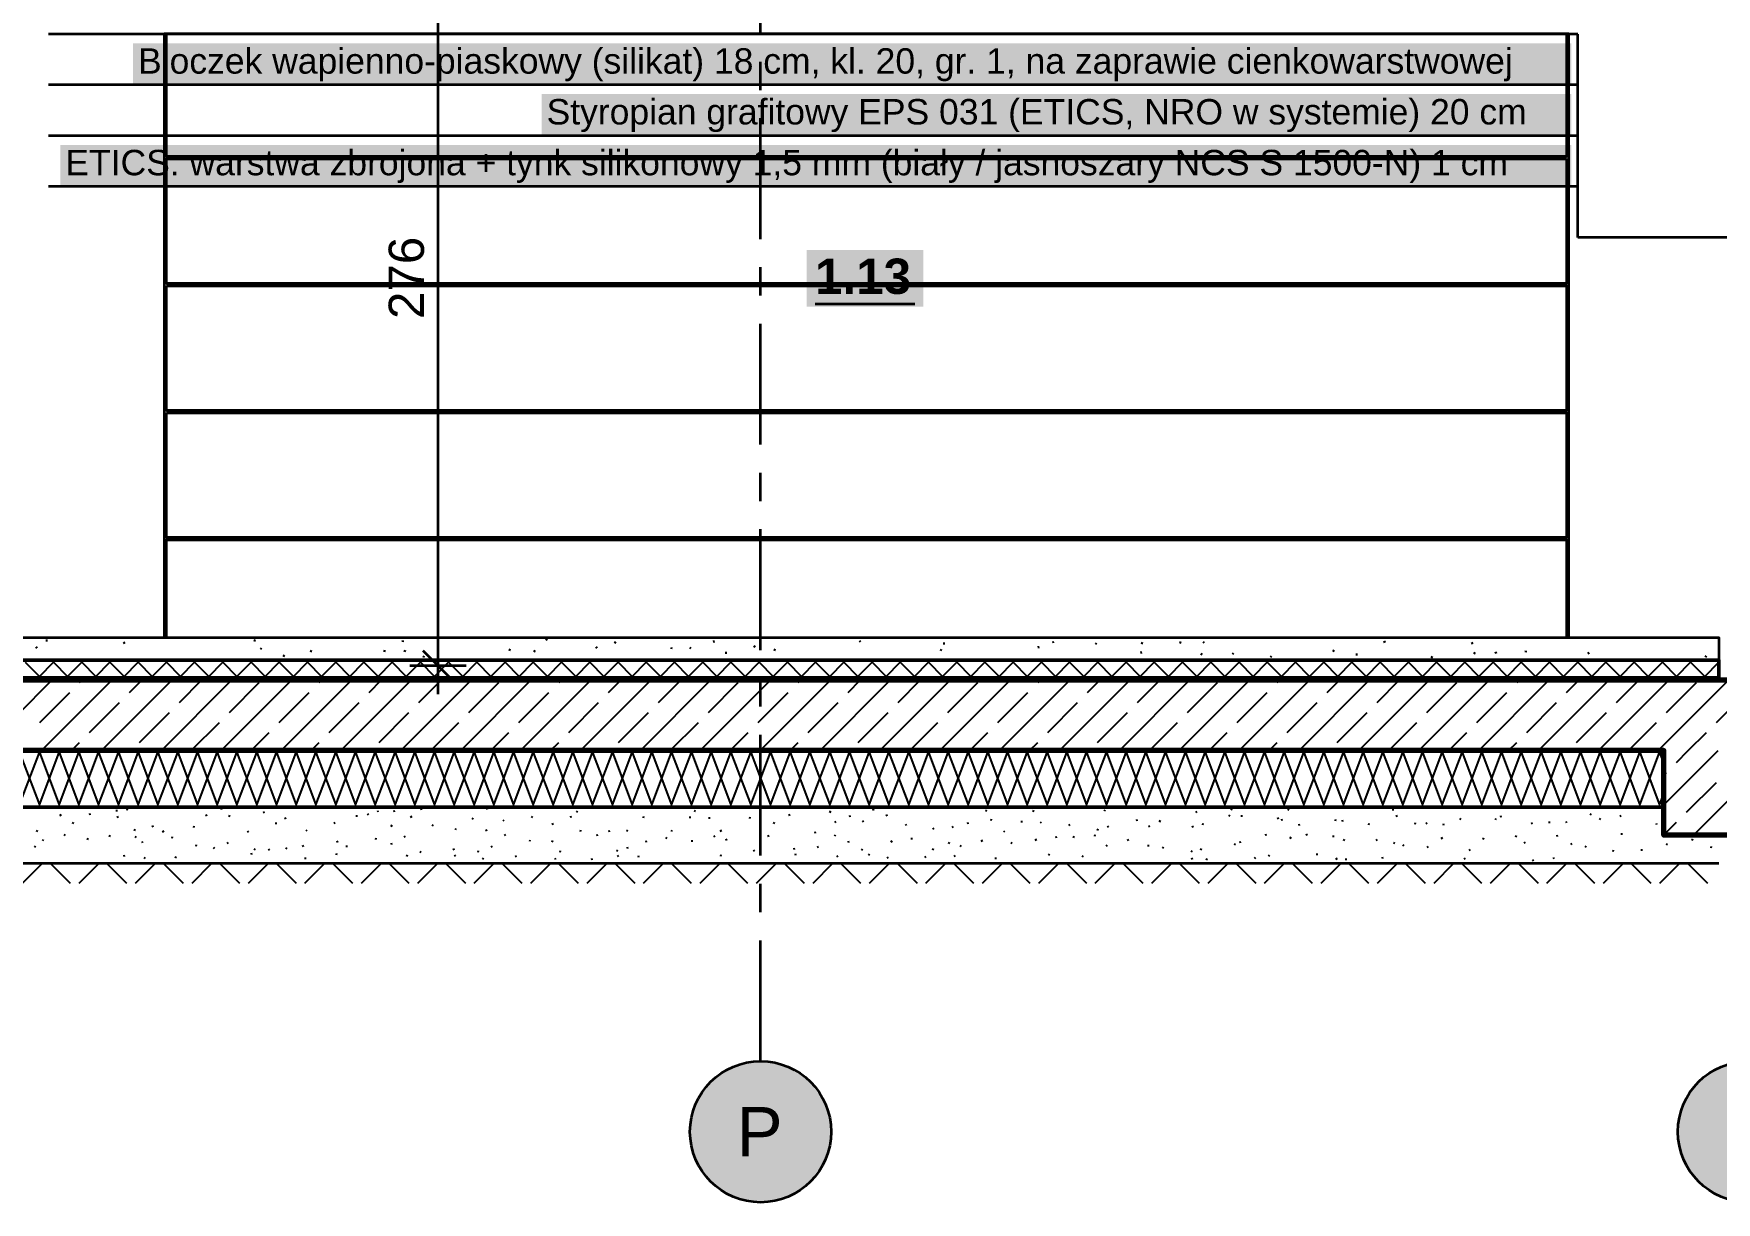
# Model space of a CAD drawing. Header units: metres. Extents: x -5.3 to 21.3, y -2 to 11.9.
# Drawn here: x 12.3 to 18.26, y -2 to 2.14 of the extents above; entities that cross this region are included whole.
import ezdxf

# ---------------------------------------------------------------- set-up
doc = ezdxf.new("R2010")
doc.units = ezdxf.units.M
doc.linetypes.add('PUNKTOWA', pattern=[10.5, 8.4, -1.05, 0, -1.05])
for name, color, linetype, lineweight in [('A-FUNDAMENTY', 7, 'Continuous', 50), ('A-IZOL-WODNA', 5, 'Continuous', 100), ('A-KRESKOWANIE', 8, 'Continuous', 18), ('A-MASKA', 7, 'Continuous', 18), ('A-OPISY', 2, 'Continuous', 25), ('A-OSIE', 1, 'PUNKTOWA', 25), ('A-POMIESZCZENIA', 2, 'Continuous', 25), ('A-SCIANY-IZOL', 4, 'Continuous', 35), ('A-WARSTWY', 8, 'Continuous', 25), ('A-WIDOK', 7, 'Continuous', 25), ('A-WYMIARY', 1, 'Continuous', 25)]:
    doc.layers.add(name, color=color, linetype=linetype, lineweight=lineweight)
doc.styles.add('PL_ARIAL', font='arial.ttf')
doc.styles.add('PL_ARIAL_B', font='arialbd.ttf')

msp = doc.modelspace()

# ---------------------------------------------------------------- hatches: boundary and pattern name
at = {"layer": 'A-MASKA', "true_color": 0xffffff}
for points in [[(12.6522, 1.9602), (17.7475, 1.9602), (17.7475, 2.105), (12.6522, 2.105)], [(14.0994, 1.7802), (17.7475, 1.7802), (17.7475, 1.925), (14.0994, 1.925)], [(12.3946, 1.6002), (17.7475, 1.6002), (17.7475, 1.745), (12.3946, 1.745)]]:
    msp.add_hatch(color=7, dxfattribs=at).paths.add_polyline_path(points)
at = {"layer": 'A-OSIE', "true_color": 0xffffff}
for points in [[(15.125, -1.7502), (15.1229, -1.7176), (15.1165, -1.6855), (15.106, -1.6545), (15.0915, -1.6252), (15.0733, -1.598), (15.0518, -1.5734), (15.0272, -1.5519), (15, -1.5337), (14.9707, -1.5192), (14.9397, -1.5087), (14.9076, -1.5023), (14.875, -1.5002), (14.8424, -1.5023), (14.8103, -1.5087), (14.7793, -1.5192), (14.75, -1.5337), (14.7228, -1.5519), (14.6982, -1.5734), (14.6767, -1.598), (14.6585, -1.6252), (14.644, -1.6545), (14.6335, -1.6855), (14.6271, -1.7176), (14.625, -1.7502), (14.6271, -1.7828), (14.6335, -1.8149), (14.644, -1.8459), (14.6585, -1.8752), (14.6767, -1.9024), (14.6982, -1.927), (14.7228, -1.9485), (14.75, -1.9667), (14.7793, -1.9812), (14.8103, -1.9917), (14.8424, -1.9981), (14.875, -2.0002), (14.9076, -1.9981), (14.9397, -1.9917), (14.9707, -1.9812), (15, -1.9667), (15.0272, -1.9485), (15.0518, -1.927), (15.0733, -1.9024), (15.0915, -1.8752), (15.106, -1.8459), (15.1165, -1.8149), (15.1229, -1.7828)], [(18.625, -1.7502), (18.6229, -1.7176), (18.6165, -1.6855), (18.606, -1.6545), (18.5915, -1.6252), (18.5733, -1.598), (18.5518, -1.5734), (18.5272, -1.5519), (18.5, -1.5337), (18.4707, -1.5192), (18.4397, -1.5087), (18.4076, -1.5023), (18.375, -1.5002), (18.3424, -1.5023), (18.3103, -1.5087), (18.2793, -1.5192), (18.25, -1.5337), (18.2228, -1.5519), (18.1982, -1.5734), (18.1767, -1.598), (18.1585, -1.6252), (18.144, -1.6545), (18.1335, -1.6855), (18.1271, -1.7176), (18.125, -1.7502), (18.1271, -1.7828), (18.1335, -1.8149), (18.144, -1.8459), (18.1585, -1.8752), (18.1767, -1.9024), (18.1982, -1.927), (18.2228, -1.9485), (18.25, -1.9667), (18.2793, -1.9812), (18.3103, -1.9917), (18.3424, -1.9981), (18.375, -2.0002), (18.4076, -1.9981), (18.4397, -1.9917), (18.4707, -1.9812), (18.5, -1.9667), (18.5272, -1.9485), (18.5518, -1.927), (18.5733, -1.9024), (18.5915, -1.8752), (18.606, -1.8459), (18.6165, -1.8149), (18.6229, -1.7828)]]:
    msp.add_hatch(color=7, dxfattribs=at).paths.add_polyline_path(points)
at = {"layer": 'A-POMIESZCZENIA', "true_color": 0xffffff}
msp.add_hatch(color=7, dxfattribs=at).paths.add_polyline_path([(15.0382, 1.1725), (15.4518, 1.1725), (15.4518, 1.3725), (15.0382, 1.3725)])

# ---------------------------------------------------------------- linework, layer by layer
at = {"layer": 'A-FUNDAMENTY', "lineweight": 70, "ltscale": 0.05}
for points in [[(-0.1, -0.15), (18.475, -0.15)], [(18.675, -0.7), (18.075, -0.7), (18.075, -0.7), (18.075, -0.7), (18.075, -0.4), (18.075, -0.4), (18.075, -0.4), (18.075, -0.4), (18.075, -0.4), (18.075, -0.4), (18.075, -0.4), (18.075, -0.4), (18.075, -0.4), (18.075, -0.4), (18.075, -0.4), (18.075, -0.4), (18.075, -0.4), (18.075, -0.4), (18.075, -0.4), (18.075, -0.4), (18.075, -0.4), (12.25, -0.4)]]:
    msp.add_lwpolyline(points, dxfattribs=at)
at = {"layer": 'A-IZOL-WODNA', "lineweight": 140, "ltscale": 0.05}
msp.add_lwpolyline([(12.22, -0.1475), (18.27, -0.1475)], dxfattribs=at)
at = {"layer": 'A-KRESKOWANIE', "lineweight": 25, "ltscale": 0.05}
for points in [[(12.308, -0.0369), (12.3136, -0.0327)], [(12.3462, -0.0141), (12.3464, -0.0071)], [(12.6233, -0.0216), (12.6188, -0.0162)], [(13.0826, -0.0137), (13.0846, -0.007)], [(13.1034, -0.0414), (13.1075, -0.0358)], [(13.2821, -0.0513), (13.284, -0.0445)], [(13.5465, -0.0487), (13.5396, -0.0472)], [(13.6107, -0.0138), (13.6038, -0.0125)], [(13.6181, -0.0494), (13.6115, -0.047)], [(13.9858, -0.0464), (13.9879, -0.0397)], [(14.0772, -0.0506), (14.0717, -0.0463)], [(14.1206, -0.0086), (14.1141, -0.0059)], [(14.291, -0.0369), (14.2968, -0.033)], [(14.3634, -0.0195), (14.3574, -0.0158)], [(14.5635, -0.0384), (14.5566, -0.0376)], [(14.6248, -0.0387), (14.6296, -0.0336)], [(14.7106, -0.0171), (14.709, -0.0102)], [(14.7536, -0.0572), (14.7527, -0.0503)], [(14.8558, -0.0352), (14.8522, -0.0292)], [(14.9249, -0.0465), (14.9262, -0.0396)], [(15.225, -0.0147), (15.2305, -0.0103)], [(15.5173, -0.046), (15.5108, -0.0434)], [(15.5249, -0.0246), (15.5257, -0.0177)], [(15.8604, -0.0371), (15.8592, -0.0302)], [(15.9087, -0.0164), (15.9156, -0.0154)], [(16.061, -0.0238), (16.0654, -0.0183)], [(16.2251, -0.0559), (16.2235, -0.0491)], [(16.2258, -0.0229), (16.2284, -0.0164)], [(16.3618, -0.0203), (16.3641, -0.0137)], [(16.4352, -0.0609), (16.4397, -0.0555)], [(16.4428, -0.0188), (16.4481, -0.0142)], [(16.5511, -0.0603), (16.5471, -0.0546)], [(16.903, -0.049), (16.9067, -0.0431)], [(16.9875, -0.0637), (16.9877, -0.0568)], [(17.0823, -0.016), (17.0884, -0.0125)], [(17.3988, -0.0237), (17.3952, -0.0177)], [(17.4075, -0.0579), (17.4014, -0.0544)], [(17.4761, -0.0538), (17.4828, -0.0517)], [(17.5893, -0.0506), (17.5824, -0.0495)], [(17.8101, -0.0585), (17.8054, -0.0533)], [(12.27, -0.0875), (12.32, -0.1375), (12.37, -0.0875), (12.42, -0.1375), (12.47, -0.0875), (12.52, -0.1375), (12.57, -0.0875), (12.62, -0.1375), (12.67, -0.0875), (12.72, -0.1375), (12.77, -0.0875), (12.82, -0.1375), (12.87, -0.0875), (12.92, -0.1375), (12.97, -0.0875), (13.02, -0.1375), (13.07, -0.0875), (13.12, -0.1375), (13.17, -0.0875), (13.22, -0.1375), (13.27, -0.0875), (13.32, -0.1375), (13.37, -0.0875), (13.42, -0.1375), (13.47, -0.0875), (13.52, -0.1375), (13.57, -0.0875), (13.62, -0.1375), (13.67, -0.0875), (13.72, -0.1375), (13.77, -0.0875), (13.82, -0.1375), (13.87, -0.0875), (13.92, -0.1375), (13.97, -0.0875), (14.02, -0.1375), (14.07, -0.0875), (14.12, -0.1375), (14.17, -0.0875), (14.22, -0.1375), (14.27, -0.0875), (14.32, -0.1375), (14.37, -0.0875), (14.42, -0.1375), (14.47, -0.0875), (14.52, -0.1375), (14.57, -0.0875), (14.62, -0.1375), (14.67, -0.0875), (14.72, -0.1375), (14.77, -0.0875), (14.82, -0.1375), (14.87, -0.0875), (14.92, -0.1375), (14.97, -0.0875), (15.02, -0.1375), (15.07, -0.0875), (15.12, -0.1375), (15.17, -0.0875), (15.22, -0.1375), (15.27, -0.0875), (15.32, -0.1375), (15.37, -0.0875), (15.42, -0.1375), (15.47, -0.0875), (15.52, -0.1375), (15.57, -0.0875), (15.62, -0.1375), (15.67, -0.0875), (15.72, -0.1375), (15.77, -0.0875), (15.82, -0.1375), (15.87, -0.0875), (15.92, -0.1375), (15.97, -0.0875), (16.02, -0.1375), (16.07, -0.0875), (16.12, -0.1375), (16.17, -0.0875), (16.22, -0.1375), (16.27, -0.0875), (16.32, -0.1375), (16.37, -0.0875), (16.42, -0.1375), (16.47, -0.0875), (16.52, -0.1375), (16.57, -0.0875), (16.62, -0.1375), (16.67, -0.0875), (16.72, -0.1375), (16.77, -0.0875), (16.82, -0.1375), (16.87, -0.0875), (16.92, -0.1375), (16.97, -0.0875), (17.02, -0.1375), (17.07, -0.0875), (17.12, -0.1375), (17.17, -0.0875), (17.22, -0.1375), (17.27, -0.0875), (17.32, -0.1375), (17.37, -0.0875), (17.42, -0.1375), (17.47, -0.0875), (17.52, -0.1375), (17.57, -0.0875), (17.62, -0.1375), (17.67, -0.0875), (17.72, -0.1375), (17.77, -0.0875), (17.82, -0.1375), (17.87, -0.0875), (17.92, -0.1375), (17.97, -0.0875), (18.02, -0.1375), (18.07, -0.0875), (18.12, -0.1375), (18.17, -0.0875), (18.22, -0.1375), (18.27, -0.0875)], [(13.19, -0.0673), (13.1842, -0.0634)], [(13.6805, -0.071), (13.6827, -0.0644)], [(16.6865, -0.0708), (16.6816, -0.0659)], [(17.2515, -0.0715), (17.2555, -0.0658)], [(18.2274, -0.0689), (18.2217, -0.0648)], [(12.1158, -0.4), (12.3658, -0.15)], [(12.3279, -0.4), (12.5779, -0.15)], [(12.4628, -0.1591), (12.4719, -0.15)], [(12.5401, -0.4), (12.7901, -0.15)], [(12.6395, -0.1945), (12.684, -0.15)], [(12.7522, -0.4), (13.0022, -0.15)], [(12.8163, -0.2298), (12.8961, -0.15)], [(12.9643, -0.4), (13.2143, -0.15)], [(12.9931, -0.2652), (13.0992, -0.1591)], [(13.1765, -0.4), (13.4265, -0.15)], [(13.3113, -0.1591), (13.3204, -0.15)], [(13.3886, -0.4), (13.6386, -0.15)], [(13.4881, -0.1945), (13.5325, -0.15)], [(13.6007, -0.4), (13.8507, -0.15)], [(13.6648, -0.2298), (13.7446, -0.15)], [(13.8128, -0.4), (14.0628, -0.15)], [(13.8416, -0.2652), (13.9477, -0.1591)], [(14.025, -0.4), (14.275, -0.15)], [(14.1598, -0.1591), (14.1689, -0.15)], [(14.2371, -0.4), (14.4871, -0.15)], [(14.3366, -0.1945), (14.381, -0.15)], [(14.4492, -0.4), (14.6992, -0.15)], [(14.5134, -0.2298), (14.5932, -0.15)], [(14.6614, -0.4), (14.9114, -0.15)], [(14.6901, -0.2652), (14.7962, -0.1591)], [(14.8735, -0.4), (15.1235, -0.15)], [(15.0083, -0.1591), (15.0174, -0.15)], [(15.0856, -0.4), (15.3356, -0.15)], [(15.1851, -0.1945), (15.2296, -0.15)], [(15.2978, -0.4), (15.5478, -0.15)], [(15.3619, -0.2298), (15.4417, -0.15)], [(15.5099, -0.4), (15.7599, -0.15)], [(15.5387, -0.2652), (15.6447, -0.1591)], [(15.722, -0.4), (15.972, -0.15)], [(15.8569, -0.1591), (15.866, -0.15)], [(15.9342, -0.4), (16.1842, -0.15)], [(16.0336, -0.1945), (16.0781, -0.15)], [(16.1463, -0.4), (16.3963, -0.15)], [(16.2104, -0.2298), (16.2902, -0.15)], [(16.3584, -0.4), (16.6084, -0.15)], [(16.3872, -0.2652), (16.4933, -0.1591)], [(16.5706, -0.4), (16.8206, -0.15)], [(16.7054, -0.1591), (16.7145, -0.15)], [(16.7827, -0.4), (17.0327, -0.15)], [(16.8822, -0.1945), (16.9266, -0.15)], [(16.9948, -0.4), (17.2448, -0.15)], [(17.059, -0.2298), (17.1388, -0.15)], [(17.207, -0.4), (17.457, -0.15)], [(17.2357, -0.2652), (17.3418, -0.1591)], [(17.4191, -0.4), (17.6691, -0.15)], [(17.5539, -0.1591), (17.563, -0.15)], [(17.6312, -0.4), (17.8812, -0.15)], [(17.7307, -0.1945), (17.7752, -0.15)], [(17.8434, -0.4), (18.0934, -0.15)], [(17.9075, -0.2298), (17.9873, -0.15)], [(18.0555, -0.4), (18.3055, -0.15)], [(18.0843, -0.2652), (18.1903, -0.1591)], [(12.3213, -0.3005), (12.4274, -0.1945)], [(12.4981, -0.3359), (12.6042, -0.2298)], [(13.1699, -0.3005), (13.2759, -0.1945)], [(13.3466, -0.3359), (13.4527, -0.2298)], [(14.0184, -0.3005), (14.1245, -0.1945)], [(14.1952, -0.3359), (14.3012, -0.2298)], [(14.8669, -0.3005), (14.973, -0.1945)], [(15.0437, -0.3359), (15.1498, -0.2298)], [(15.7154, -0.3005), (15.8215, -0.1945)], [(15.8922, -0.3359), (15.9983, -0.2298)], [(16.564, -0.3005), (16.67, -0.1945)], [(16.7408, -0.3359), (16.8468, -0.2298)], [(17.4125, -0.3005), (17.5186, -0.1945)], [(17.5893, -0.3359), (17.6953, -0.2298)], [(18.261, -0.3005), (18.3671, -0.1945)], [(12.6749, -0.3712), (12.781, -0.2652)], [(13.5234, -0.3712), (13.6295, -0.2652)], [(14.3719, -0.3712), (14.478, -0.2652)], [(15.2205, -0.3712), (15.3265, -0.2652)], [(16.069, -0.3712), (16.1751, -0.2652)], [(16.9175, -0.3712), (17.0236, -0.2652)], [(17.7661, -0.3712), (17.8721, -0.2652)], [(12.8583, -0.4), (12.9577, -0.3005)], [(13.0704, -0.4), (13.1345, -0.3359)], [(13.7068, -0.4), (13.8063, -0.3005)], [(13.9189, -0.4), (13.983, -0.3359)], [(14.5553, -0.4), (14.6548, -0.3005)], [(14.7674, -0.4), (14.8316, -0.3359)], [(15.4038, -0.4), (15.5033, -0.3005)], [(15.616, -0.4), (15.6801, -0.3359)], [(16.2524, -0.4), (16.3518, -0.3005)], [(16.4645, -0.4), (16.5286, -0.3359)], [(17.1009, -0.4), (17.2004, -0.3005)], [(17.313, -0.4), (17.3771, -0.3359)], [(17.9494, -0.4), (18.0489, -0.3005)], [(18.1616, -0.4), (18.2257, -0.3359)], [(12.25, -0.5927), (12.32, -0.4075), (12.39, -0.5927), (12.46, -0.4075), (12.53, -0.5927), (12.6, -0.4075), (12.67, -0.5927), (12.74, -0.4075), (12.81, -0.5927), (12.88, -0.4075), (12.95, -0.5927), (13.02, -0.4075), (13.09, -0.5927), (13.16, -0.4075), (13.23, -0.5927), (13.3, -0.4075), (13.37, -0.5927), (13.44, -0.4075), (13.51, -0.5927), (13.58, -0.4075), (13.65, -0.5927), (13.72, -0.4075), (13.79, -0.5927), (13.86, -0.4075), (13.93, -0.5927), (14, -0.4075), (14.07, -0.5927), (14.14, -0.4075), (14.21, -0.5927), (14.28, -0.4075), (14.35, -0.5927), (14.42, -0.4075), (14.49, -0.5927), (14.56, -0.4075), (14.63, -0.5927), (14.7, -0.4075), (14.77, -0.5927), (14.84, -0.4075), (14.91, -0.5927), (14.98, -0.4075), (15.05, -0.5927), (15.12, -0.4075), (15.19, -0.5927), (15.26, -0.4075), (15.33, -0.5927), (15.4, -0.4075), (15.47, -0.5927), (15.54, -0.4075), (15.61, -0.5927), (15.68, -0.4075), (15.75, -0.5927), (15.82, -0.4075), (15.89, -0.5927), (15.96, -0.4075), (16.03, -0.5927), (16.1, -0.4075), (16.17, -0.5927), (16.24, -0.4075), (16.31, -0.5927), (16.38, -0.4075), (16.45, -0.5927), (16.52, -0.4075), (16.59, -0.5927), (16.66, -0.4075), (16.73, -0.5927), (16.8, -0.4075), (16.87, -0.5927), (16.94, -0.4075), (17.01, -0.5927), (17.08, -0.4075), (17.15, -0.5927), (17.22, -0.4075), (17.29, -0.5927), (17.36, -0.4075), (17.43, -0.5927), (17.5, -0.4075), (17.57, -0.5927), (17.64, -0.4075), (17.71, -0.5927), (17.78, -0.4075), (17.85, -0.5927), (17.92, -0.4075), (17.99, -0.5927), (18.06, -0.4075), (18.075, -0.4472)], [(12.25, -0.4075), (12.32, -0.5927), (12.39, -0.4075), (12.46, -0.5927), (12.53, -0.4075), (12.6, -0.5927), (12.67, -0.4075), (12.74, -0.5927), (12.81, -0.4075), (12.88, -0.5927), (12.95, -0.4075), (13.02, -0.5927), (13.09, -0.4075), (13.16, -0.5927), (13.23, -0.4075), (13.3, -0.5927), (13.37, -0.4075), (13.44, -0.5927), (13.51, -0.4075), (13.58, -0.5927), (13.65, -0.4075), (13.72, -0.5927), (13.79, -0.4075), (13.86, -0.5927), (13.93, -0.4075), (14, -0.5927), (14.07, -0.4075), (14.14, -0.5927), (14.21, -0.4075), (14.28, -0.5927), (14.35, -0.4075), (14.42, -0.5927), (14.49, -0.4075), (14.56, -0.5927), (14.63, -0.4075), (14.7, -0.5927), (14.77, -0.4075), (14.84, -0.5927), (14.91, -0.4075), (14.98, -0.5927), (15.05, -0.4075), (15.12, -0.5927), (15.19, -0.4075), (15.26, -0.5927), (15.33, -0.4075), (15.4, -0.5927), (15.47, -0.4075), (15.54, -0.5927), (15.61, -0.4075), (15.68, -0.5927), (15.75, -0.4075), (15.82, -0.5927), (15.89, -0.4075), (15.96, -0.5927), (16.03, -0.4075), (16.1, -0.5927), (16.17, -0.4075), (16.24, -0.5927), (16.31, -0.4075), (16.38, -0.5927), (16.45, -0.4075), (16.52, -0.5927), (16.59, -0.4075), (16.66, -0.5927), (16.73, -0.4075), (16.8, -0.5927), (16.87, -0.4075), (16.94, -0.5927), (17.01, -0.4075), (17.08, -0.5927), (17.15, -0.4075), (17.22, -0.5927), (17.29, -0.4075), (17.36, -0.5927), (17.43, -0.4075), (17.5, -0.5927), (17.57, -0.4075), (17.64, -0.5927), (17.71, -0.4075), (17.78, -0.5927), (17.85, -0.4075), (17.92, -0.5927), (17.99, -0.4075), (18.06, -0.5927), (18.075, -0.553)], [(12.434, -0.4), (12.4628, -0.3712)], [(13.2825, -0.4), (13.3113, -0.3712)], [(14.131, -0.4), (14.1598, -0.3712)], [(14.9796, -0.4), (15.0083, -0.3712)], [(15.8281, -0.4), (15.8569, -0.3712)], [(16.6766, -0.4), (16.7054, -0.3712)], [(17.5252, -0.4), (17.5539, -0.3712)], [(18.075, -0.5926), (18.2676, -0.4)], [(18.1196, -0.4419), (18.1616, -0.4)], [(18.1798, -0.7), (18.4798, -0.4)], [(18.075, -0.4866), (18.0843, -0.4773)], [(18.155, -0.6187), (18.261, -0.5127)], [(12.3931, -0.6301), (12.3979, -0.6265)], [(12.439, -0.6592), (12.441, -0.6536)], [(12.5004, -0.6283), (12.4994, -0.6224)], [(12.5944, -0.6356), (12.6, -0.6332)], [(12.5948, -0.616), (12.5947, -0.61)], [(12.635, -0.6101), (12.6293, -0.6083)], [(12.9091, -0.6301), (12.9146, -0.6278)], [(12.9688, -0.6081), (12.9632, -0.606)], [(12.9957, -0.6332), (12.99, -0.6313)], [(13.1129, -0.6196), (13.1181, -0.6165)], [(13.1593, -0.6605), (13.1595, -0.6545)], [(13.1883, -0.6406), (13.194, -0.6386)], [(13.3633, -0.6574), (13.3685, -0.6544)], [(13.4412, -0.6309), (13.4472, -0.6308)], [(13.4825, -0.6274), (13.4867, -0.623)], [(13.5206, -0.6188), (13.5186, -0.6131)], [(13.5781, -0.6186), (13.577, -0.6127)], [(13.6354, -0.6355), (13.6406, -0.6325)], [(13.6739, -0.6108), (13.673, -0.6049)], [(13.8537, -0.6431), (13.8573, -0.6383)], [(13.9073, -0.6093), (13.9054, -0.6036)], [(13.9626, -0.6493), (13.9666, -0.6449)], [(14.0688, -0.6367), (14.0639, -0.6332)], [(14.2005, -0.6345), (14.2064, -0.6338)], [(14.2271, -0.6178), (14.2224, -0.6142)], [(14.4639, -0.6373), (14.4579, -0.6365)], [(14.6251, -0.6391), (14.6262, -0.6332)], [(14.645, -0.6163), (14.6398, -0.6134)], [(14.6959, -0.6399), (14.69, -0.6393)], [(14.8405, -0.6401), (14.8347, -0.6386)], [(14.9258, -0.6581), (14.9202, -0.6557)], [(14.9783, -0.6314), (14.9766, -0.6256)], [(15.1246, -0.6193), (15.1198, -0.6157)], [(15.1378, -0.655), (15.1429, -0.6519)], [(15.192, -0.6356), (15.1909, -0.6297)], [(15.2364, -0.6525), (15.2409, -0.6485)], [(15.2759, -0.6121), (15.2739, -0.6064)], [(15.3185, -0.6298), (15.3242, -0.6281)], [(15.6108, -0.6612), (15.6096, -0.6553)], [(15.6768, -0.6148), (15.6713, -0.6126)], [(15.6925, -0.6479), (15.6932, -0.6419)], [(15.801, -0.6548), (15.8005, -0.6488)], [(15.8403, -0.6166), (15.843, -0.6113)], [(15.8664, -0.6566), (15.8706, -0.6524)], [(16.093, -0.615), (16.0962, -0.6099)], [(16.2059, -0.6463), (16.2118, -0.645)], [(16.2926, -0.6524), (16.2876, -0.649)], [(16.4174, -0.619), (16.4222, -0.6154)], [(16.5391, -0.6324), (16.5345, -0.6285)], [(16.5465, -0.6102), (16.5416, -0.6068)], [(16.5796, -0.6344), (16.5798, -0.6284)], [(16.7057, -0.6404), (16.7114, -0.6384)], [(16.7197, -0.6452), (16.7257, -0.6448)], [(16.748, -0.6111), (16.7432, -0.6074)], [(16.9116, -0.6486), (16.9132, -0.6428)], [(16.9347, -0.6485), (16.9405, -0.6473)], [(17.1181, -0.6098), (17.1121, -0.6095)], [(17.126, -0.6322), (17.1317, -0.6306)], [(17.1944, -0.6609), (17.1957, -0.655)], [(17.3571, -0.6442), (17.3522, -0.6406)], [(17.4781, -0.6457), (17.4808, -0.6403)], [(17.4988, -0.6368), (17.4974, -0.6309)], [(17.6665, -0.6538), (17.6725, -0.6534)], [(17.7319, -0.6565), (17.729, -0.6512)], [(17.8139, -0.6274), (17.8176, -0.6227)], [(17.8469, -0.6441), (17.851, -0.6397)], [(17.9191, -0.633), (17.9243, -0.6299)], [(18.075, -0.6987), (18.1196, -0.6541)], [(12.3145, -0.6864), (12.309, -0.6839)], [(12.3318, -0.7203), (12.3346, -0.715)], [(12.4084, -0.7013), (12.412, -0.6965)], [(12.494, -0.7151), (12.4884, -0.713)], [(12.572, -0.7042), (12.5662, -0.7025)], [(12.6606, -0.6835), (12.655, -0.6812)], [(12.6646, -0.708), (12.6596, -0.7047)], [(12.7229, -0.6712), (12.7203, -0.6657)], [(12.7605, -0.6901), (12.758, -0.6847)], [(12.7943, -0.7096), (12.7887, -0.7075)], [(12.8707, -0.6718), (12.8648, -0.6707)], [(13.0608, -0.6903), (13.0575, -0.6853)], [(13.2693, -0.6861), (13.2652, -0.6818)], [(13.5157, -0.7138), (13.5097, -0.713)], [(13.5705, -0.6692), (13.5657, -0.6655)], [(13.6128, -0.7071), (13.6172, -0.703)], [(13.7121, -0.6669), (13.7146, -0.6614)], [(13.7943, -0.6811), (13.7972, -0.6759)], [(13.9056, -0.6851), (13.9029, -0.6797)], [(13.9719, -0.7025), (13.9684, -0.6976)], [(14.136, -0.6611), (14.1414, -0.6585)], [(14.2402, -0.6855), (14.2342, -0.6848)], [(14.2976, -0.7034), (14.2958, -0.6977)], [(14.3396, -0.6892), (14.339, -0.6832)], [(14.4053, -0.6854), (14.3996, -0.6837)], [(14.5398, -0.7114), (14.543, -0.7063)], [(14.5597, -0.6873), (14.5613, -0.6815)], [(14.7089, -0.7053), (14.7139, -0.7021)], [(14.737, -0.6874), (14.7336, -0.6825)], [(14.7508, -0.7158), (14.7565, -0.7138)], [(14.8998, -0.7036), (14.9049, -0.7005)], [(15.0657, -0.6904), (15.0716, -0.6893)], [(15.1383, -0.7034), (15.141, -0.698)], [(15.3925, -0.6657), (15.3895, -0.6604)], [(15.4107, -0.715), (15.4112, -0.7091)], [(15.4886, -0.6802), (15.4856, -0.675)], [(15.5571, -0.6743), (15.5541, -0.669)], [(15.7363, -0.6885), (15.7407, -0.6844)], [(15.8521, -0.7194), (15.8496, -0.714)], [(15.9196, -0.7065), (15.9256, -0.7056)], [(15.9708, -0.6672), (15.9674, -0.6623)], [(15.9869, -0.7084), (15.9817, -0.7054)], [(16.0623, -0.7016), (16.0563, -0.7014)], [(16.069, -0.6832), (16.0716, -0.6777)], [(16.1044, -0.6715), (16.109, -0.6677)], [(16.1782, -0.7198), (16.1767, -0.714)], [(16.249, -0.6692), (16.2544, -0.6667)], [(16.403, -0.6698), (16.4088, -0.6684)], [(16.4418, -0.663), (16.4432, -0.6572)], [(16.6626, -0.698), (16.6686, -0.6974)], [(16.7554, -0.7114), (16.7506, -0.7079)], [(16.7844, -0.6663), (16.7832, -0.6604)], [(16.8064, -0.6983), (16.8122, -0.6967)], [(16.9013, -0.7038), (16.9072, -0.7028)], [(17.0295, -0.6637), (17.0308, -0.6578)], [(17.0564, -0.7192), (17.0604, -0.7147)], [(17.2314, -0.6587), (17.2369, -0.6565)], [(17.2865, -0.7114), (17.2915, -0.7081)], [(17.2977, -0.6635), (17.292, -0.6616)], [(17.4353, -0.7153), (17.4374, -0.7097)], [(17.5508, -0.7063), (17.5534, -0.7008)], [(17.6047, -0.6589), (17.6102, -0.6566)], [(17.6949, -0.7022), (17.7008, -0.701)], [(17.926, -0.6981), (17.9267, -0.6921)], [(18.0489, -0.6625), (18.0505, -0.6567)], [(18.179, -0.7173), (18.1736, -0.7145)], [(12.3071, -0.7428), (12.3023, -0.7392)], [(12.6211, -0.7767), (12.6204, -0.7708)], [(12.6867, -0.7272), (12.6844, -0.7216)], [(12.8751, -0.7386), (12.8763, -0.7327)], [(12.9372, -0.7464), (12.9411, -0.7418)], [(12.9857, -0.7293), (12.9902, -0.7254)], [(13.0725, -0.7697), (13.071, -0.7639)], [(13.0805, -0.7519), (13.0844, -0.7474)], [(13.135, -0.754), (13.1312, -0.7494)], [(13.1931, -0.7477), (13.1967, -0.7429)], [(13.2558, -0.7407), (13.253, -0.7354)], [(13.3726, -0.7694), (13.374, -0.7636)], [(13.3727, -0.7232), (13.3781, -0.7206)], [(13.4095, -0.7427), (13.4091, -0.7367)], [(13.5647, -0.7304), (13.5707, -0.7296)], [(13.6251, -0.774), (13.6194, -0.7722)], [(13.6732, -0.7609), (13.6678, -0.7583)], [(13.7893, -0.7526), (13.7869, -0.7471)], [(13.7911, -0.7745), (13.7954, -0.7703)], [(13.8751, -0.7603), (13.8756, -0.7543)], [(13.924, -0.7431), (13.9201, -0.7385)], [(14.0051, -0.7749), (14.0107, -0.7729)], [(14.0572, -0.7214), (14.0593, -0.7157)], [(14.1397, -0.7235), (14.1342, -0.721)], [(14.1682, -0.759), (14.1624, -0.7573)], [(14.3695, -0.7563), (14.3642, -0.7536)], [(14.3719, -0.7763), (14.3679, -0.7718)], [(14.4007, -0.7443), (14.4067, -0.7438)], [(14.4424, -0.7778), (14.4437, -0.7719)], [(14.471, -0.726), (14.4696, -0.7201)], [(14.6322, -0.7239), (14.6329, -0.718)], [(14.7377, -0.7734), (14.7319, -0.7718)], [(14.8539, -0.7574), (14.8498, -0.7531)], [(14.9958, -0.7515), (14.9939, -0.7458)], [(14.9995, -0.7712), (14.9982, -0.7653)], [(15.075, -0.7428), (15.0804, -0.7401)], [(15.1447, -0.776), (15.1501, -0.7734)], [(15.1878, -0.7273), (15.1862, -0.7215)], [(15.2326, -0.7528), (15.2356, -0.7477)], [(15.2623, -0.7709), (15.2577, -0.7671)], [(15.3382, -0.7242), (15.341, -0.7189)], [(15.4852, -0.753), (15.4874, -0.7474)], [(15.5453, -0.7287), (15.5397, -0.7267)], [(15.5607, -0.7756), (15.5651, -0.7714)], [(15.5864, -0.7398), (15.582, -0.7358)], [(15.661, -0.7229), (15.6581, -0.7176)], [(15.7665, -0.7294), (15.7613, -0.7263)], [(15.8948, -0.7701), (15.8989, -0.7657)], [(16.0138, -0.7765), (16.0174, -0.7718)], [(16.1036, -0.7394), (16.0999, -0.7347)], [(16.2513, -0.7376), (16.2453, -0.7372)], [(16.2993, -0.7463), (16.3021, -0.741)], [(16.4057, -0.7584), (16.4007, -0.7552)], [(16.4382, -0.7521), (16.4327, -0.7497)], [(16.5577, -0.7339), (16.5523, -0.7313)], [(16.5755, -0.7284), (16.5743, -0.7225)], [(16.6787, -0.7751), (16.6742, -0.771)], [(16.8464, -0.7701), (16.8466, -0.7641)], [(16.9446, -0.7184), (16.9389, -0.7164)], [(17.1222, -0.7296), (17.117, -0.7266)], [(17.1506, -0.7372), (17.1548, -0.733)], [(17.2399, -0.7444), (17.236, -0.7399)], [(17.3858, -0.7543), (17.3904, -0.7504)], [(17.5836, -0.7296), (17.5801, -0.7246)], [(17.7454, -0.7331), (17.7504, -0.7297)], [(17.801, -0.7427), (17.7962, -0.739)], [(17.8956, -0.7571), (17.8971, -0.7513)], [(17.9968, -0.7553), (17.997, -0.7493)], [(18.0885, -0.7345), (18.083, -0.7321)], [(18.2428, -0.7451), (18.2438, -0.7391)], [(12.3304, -0.8002), (12.2596, -0.8709)], [(12.4304, -0.8709), (12.3596, -0.8002)], [(12.5304, -0.8002), (12.4596, -0.8709)], [(12.6304, -0.8709), (12.5596, -0.8002)], [(12.7304, -0.8002), (12.6596, -0.8709)], [(12.6915, -0.7828), (12.6947, -0.7778)], [(12.8304, -0.8709), (12.7596, -0.8002)], [(12.8028, -0.7813), (12.8046, -0.7756)], [(12.9304, -0.8002), (12.8596, -0.8709)], [(13.0304, -0.8709), (12.9596, -0.8002)], [(13.1304, -0.8002), (13.0596, -0.8709)], [(13.2304, -0.8709), (13.1596, -0.8002)], [(13.3304, -0.8002), (13.2596, -0.8709)], [(13.2626, -0.785), (13.2629, -0.779)], [(13.4304, -0.8709), (13.3596, -0.8002)], [(13.5304, -0.8002), (13.4596, -0.8709)], [(13.6304, -0.8709), (13.5596, -0.8002)], [(13.7304, -0.8002), (13.6596, -0.8709)], [(13.8304, -0.8709), (13.7596, -0.8002)], [(13.9304, -0.8002), (13.8596, -0.8709)], [(13.8944, -0.785), (13.89, -0.781)], [(14.0304, -0.8709), (13.9596, -0.8002)], [(14.1304, -0.8002), (14.0596, -0.8709)], [(14.1492, -0.7863), (14.1472, -0.7807)], [(14.2304, -0.8709), (14.1596, -0.8002)], [(14.3304, -0.8002), (14.2596, -0.8709)], [(14.275, -0.7847), (14.2809, -0.7835)], [(14.4304, -0.8709), (14.3596, -0.8002)], [(14.5304, -0.8002), (14.4596, -0.8709)], [(14.6304, -0.8709), (14.5596, -0.8002)], [(14.7304, -0.8002), (14.6596, -0.8709)], [(14.8304, -0.8709), (14.7596, -0.8002)], [(14.9304, -0.8002), (14.8596, -0.8709)], [(15.0304, -0.8709), (14.9596, -0.8002)], [(15.1304, -0.8002), (15.0596, -0.8709)], [(15.2304, -0.8709), (15.1596, -0.8002)], [(15.3304, -0.8002), (15.2596, -0.8709)], [(15.3271, -0.7824), (15.3235, -0.7776)], [(15.4304, -0.8709), (15.3596, -0.8002)], [(15.46, -0.7805), (15.457, -0.7752)], [(15.5304, -0.8002), (15.4596, -0.8709)], [(15.6304, -0.8709), (15.5596, -0.8002)], [(15.7304, -0.8002), (15.6596, -0.8709)], [(15.7111, -0.7827), (15.7051, -0.7821)], [(15.8304, -0.8709), (15.7596, -0.8002)], [(15.9304, -0.8002), (15.8596, -0.8709)], [(16.0304, -0.8709), (15.9596, -0.8002)], [(16.1304, -0.8002), (16.0596, -0.8709)], [(16.2304, -0.8709), (16.1596, -0.8002)], [(16.3304, -0.8002), (16.2596, -0.8709)], [(16.4304, -0.8709), (16.3596, -0.8002)], [(16.4008, -0.784), (16.4059, -0.7809)], [(16.4579, -0.7866), (16.4522, -0.7848)], [(16.5304, -0.8002), (16.4596, -0.8709)], [(16.6304, -0.8709), (16.5596, -0.8002)], [(16.629, -0.7838), (16.6248, -0.7794)], [(16.7304, -0.8002), (16.6596, -0.8709)], [(16.8304, -0.8709), (16.7596, -0.8002)], [(16.9304, -0.8002), (16.8596, -0.8709)], [(16.9172, -0.7867), (16.9139, -0.7817)], [(16.9525, -0.7861), (16.9466, -0.7857)], [(17.0304, -0.8709), (16.9596, -0.8002)], [(17.1304, -0.8002), (17.0596, -0.8709)], [(17.079, -0.7831), (17.0781, -0.7772)], [(17.2304, -0.8709), (17.1596, -0.8002)], [(17.3304, -0.8002), (17.2596, -0.8709)], [(17.4304, -0.8709), (17.3596, -0.8002)], [(17.3679, -0.7847), (17.3723, -0.7806)], [(17.5304, -0.8002), (17.4596, -0.8709)], [(17.6304, -0.8709), (17.5596, -0.8002)], [(17.6137, -0.7918), (17.6097, -0.7873)], [(17.7304, -0.8002), (17.6596, -0.8709)], [(17.6869, -0.7841), (17.6845, -0.7786)], [(17.8304, -0.8709), (17.7596, -0.8002)], [(17.9304, -0.8002), (17.8596, -0.8709)], [(18.0304, -0.8709), (17.9596, -0.8002)], [(18.1304, -0.8002), (18.0596, -0.8709)], [(18.2304, -0.8709), (18.1596, -0.8002)]]:
    msp.add_lwpolyline(points, dxfattribs=at)
at = {"layer": 'A-OPISY', "lineweight": 35, "ltscale": 0.05}
for points in [[(17.77, 2.1375), (12.3521, 2.1375)], [(17.77, 1.4175), (17.77, 2.1375)], [(17.77, 1.9575), (12.3521, 1.9575)], [(17.77, 1.7775), (12.3521, 1.7775)], [(17.77, 1.5975), (12.3521, 1.5975)], [(18.67, 1.4175), (17.77, 1.4175)]]:
    msp.add_lwpolyline(points, dxfattribs=at)
at = {"layer": 'A-OSIE', "linetype": 'PUNKTOWA', "lineweight": 35, "ltscale": 0.050945, "flags": 128}
msp.add_lwpolyline([(14.875, -1.5002), (14.875, 10.696)], dxfattribs=at)
at = {"layer": 'A-OSIE', "linetype": 'Continuous', "lineweight": 35, "ltscale": 0.05}
for centre in [(14.875, -1.7502), (18.375, -1.7502)]:
    msp.add_circle(centre, 0.25, dxfattribs=at)
at = {"layer": 'A-POMIESZCZENIA', "lineweight": 35, "ltscale": 0.05}
msp.add_lwpolyline([(15.0682, 1.1825), (15.4218, 1.1825)], dxfattribs=at)
at = {"layer": 'A-SCIANY-IZOL', "lineweight": 50, "ltscale": 0.05}
for points in [[(12.22, -0.145), (12.22, -0.145), (12.22, -0.08), (12.22, -0.08), (12.22, -0.08), (18.27, -0.08), (18.27, -0.08), (18.27, -0.08), (18.27, -0.145), (18.27, -0.145), (18.27, -0.145), (12.22, -0.145)], [(12.25, -0.6002), (12.25, -0.6002), (12.25, -0.4), (12.25, -0.4), (12.25, -0.4), (18.075, -0.4), (18.075, -0.4), (18.075, -0.4), (18.075, -0.6002), (18.075, -0.6002), (18.075, -0.6002), (12.25, -0.6002)]]:
    msp.add_lwpolyline(points, close=True, dxfattribs=at)
at = {"layer": 'A-WARSTWY', "lineweight": 35, "ltscale": 0.05}
msp.add_lwpolyline([(12.22, -0.08), (12.22, -0.08), (12.22, 0), (12.22, 0), (12.22, 0), (18.27, 0), (18.27, 0), (18.27, 0), (18.27, -0.08), (18.27, -0.08), (18.27, -0.08), (12.22, -0.08)], close=True, dxfattribs=at)
for points in [[(12.25, -0.6002), (18.075, -0.6002), (18.075, -0.6002), (18.075, -0.6002), (18.075, -0.7), (18.075, -0.7), (18.075, -0.7), (18.075, -0.7), (18.075, -0.7), (18.075, -0.7), (18.075, -0.7), (18.075, -0.7), (18.075, -0.7), (18.075, -0.7), (18.075, -0.7), (18.075, -0.7), (18.075, -0.7), (18.075, -0.7), (18.075, -0.7), (18.075, -0.7), (18.075, -0.7), (18.27, -0.7)], [(18.27, -0.8002), (12.22, -0.8002)]]:
    msp.add_lwpolyline(points, dxfattribs=at)
at = {"layer": 'A-WIDOK', "lineweight": 35, "ltscale": 0.05}
for points in [[(17.738, 0.0004), (17.738, 2.138), (12.762, 2.138), (12.762, 0.0004)], [(17.73, 2.1376), (17.73, 1.704), (12.77, 1.704), (12.77, 2.1376)], [(17.73, 1.696), (17.73, 1.254), (12.77, 1.254), (12.77, 1.696), (17.73, 1.696)], [(12.77, 1.246), (17.73, 1.246), (17.73, 0.804), (12.77, 0.804), (12.77, 1.246)], [(12.77, 0.796), (17.73, 0.796), (17.73, 0.354), (12.77, 0.354), (12.77, 0.796)], [(12.77, 0.0004), (12.77, 0.346), (17.73, 0.346), (17.73, 0.0004)]]:
    msp.add_lwpolyline(points, dxfattribs=at)
at = {"layer": 'A-WYMIARY', "lineweight": 35, "ltscale": 0.05}
for points in [[(13.7325, -0.2), (13.7325, 2.76)], [(13.7855, -0.153), (13.6795, -0.047)], [(13.8325, -0.1), (13.6325, -0.1)]]:
    msp.add_lwpolyline(points, dxfattribs=at)

# ---------------------------------------------------------------- texts
at = {"layer": 'A-OPISY', "style": 'PL_ARIAL'}
for s, p in [('Bloczek wapienno-piaskowy (silikat) 18 cm, kl. 20, gr. 1, na zaprawie cienkowarstwowej', (12.6697, 1.9975)), ('Styropian grafitowy EPS 031 (ETICS, NRO w systemie) 20 cm', (14.1169, 1.8175)), ('ETICS: warstwa zbrojona + tynk silikonowy 1,5 mm (biały / jasnoszary NCS S 1500-N) 1 cm', (12.4121, 1.6375))]:
    msp.add_text(s, height=0.09, dxfattribs=at).set_placement(p)
at = {"layer": 'A-OSIE', "style": 'PL_ARIAL'}
msp.add_text('P', height=0.175, dxfattribs=at).set_placement((14.7902, -1.8377))
at = {"layer": 'A-POMIESZCZENIA', "style": 'PL_ARIAL_B'}
msp.add_text('1.13', height=0.125, dxfattribs=at).set_placement((15.0682, 1.2175))
at = {"layer": 'A-WYMIARY', "style": 'PL_ARIAL'}
msp.add_text('276', height=0.125, rotation=90, dxfattribs=at).set_placement((13.6825, 1.1284))

doc.saveas('drawing.dxf')
